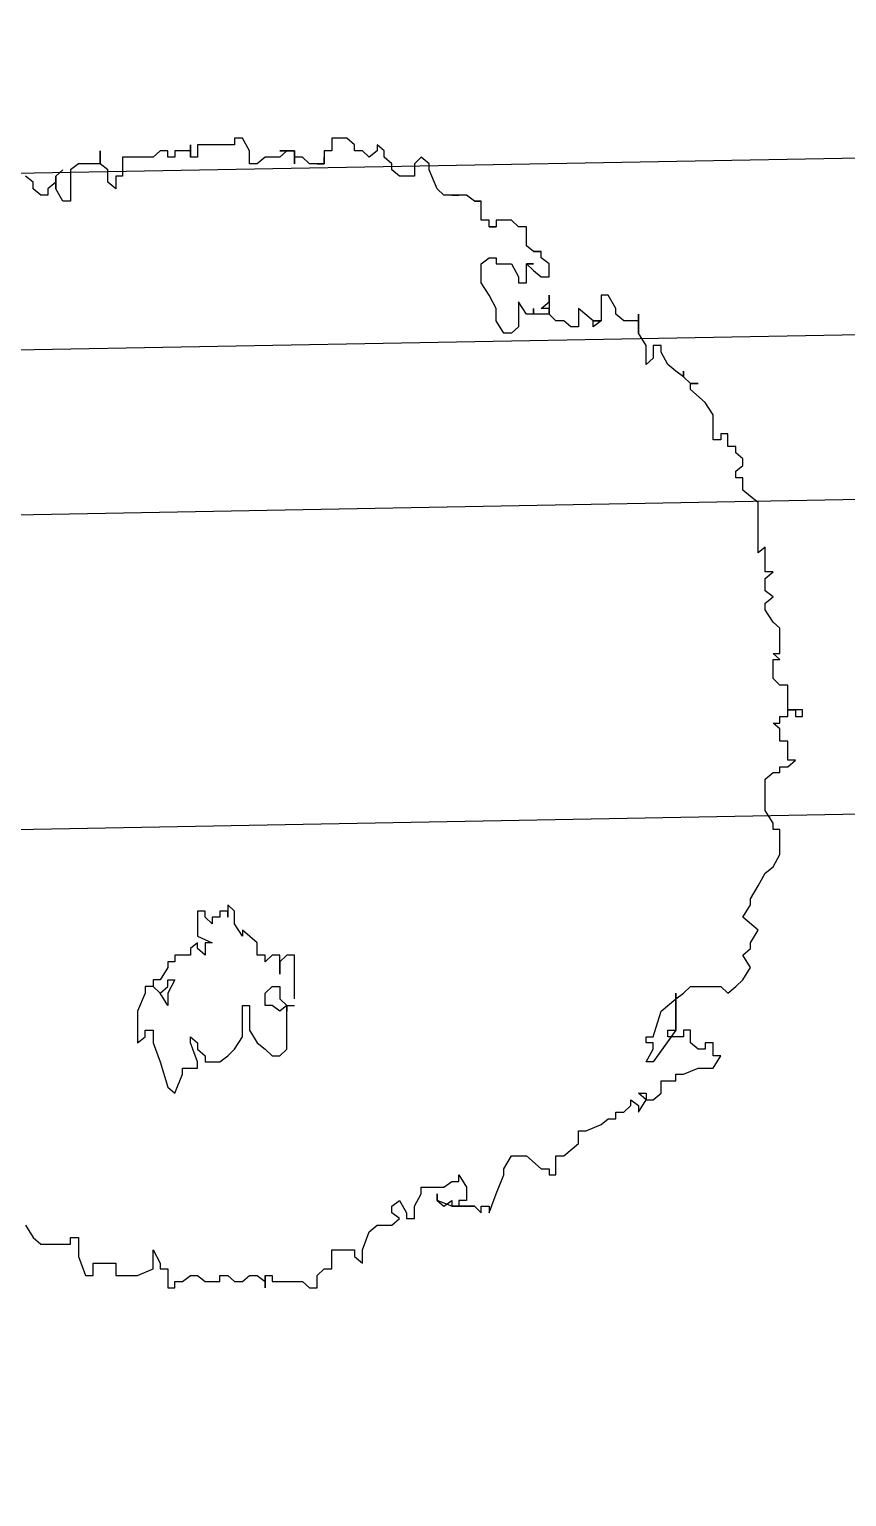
# Model space of a CAD drawing. Extents: x -30 to 1202, y 231 to 898.
# Drawn here: x 163.721 to 166.451, y 442.139 to 447.036 of the extents above; entities that cross this region are included whole.
import ezdxf

# ---------------------------------------------------------------- set-up
doc = ezdxf.new("R2010")
doc.units = 0
doc.header["$LTSCALE"] = 0.04
doc.layers.get('0').update_dxf_attribs({"linetype": 'CONTINUOUS'})
for name, color, linetype in [('0.5', 5, 'CONTINUOUS'), ('CONTORXXNP----00', 255, 'CONTINUOUS'), ('PISO', 1, 'CONTINUOUS')]:
    doc.layers.add(name, color=color, linetype=linetype)
doc.styles.get("Standard").update_dxf_attribs({"font": 'romans.shx'})

# ---------------------------------------------------------------- blocks, each defined once
blk = doc.blocks.new('ARB3')
at = {"color": 0}
for p, q in [((0.0136, 0.4913), (0.0078, 0.4913)), ((0.0078, 0.4913), (0.0078, 0.4852)), ((0.0078, 0.4852), (0.0078, 0.4782)), ((0.0078, 0.4782), (0.0078, 0.4852)), ((0.0078, 0.4852), (0.0136, 0.4852)), ((0.0078, 0.4852), (0.0136, 0.4852)), ((0.0136, 0.4852), (0.0136, 0.4913)), ((0.0581, 0.4782), (0.0523, 0.4852)), ((0.0523, 0.4852), (0.0523, 0.4782)), ((-0.0646, 0.4713), (-0.0698, 0.4652)), ((-0.042, 0.4713), (-0.0646, 0.4713)), ((-0.0368, 0.4713), (-0.042, 0.4652)), ((-0.042, 0.4652), (-0.042, 0.4713)), ((-0.0368, 0.4652), (-0.0368, 0.4713)), ((-0.0142, 0.4713), (-0.02, 0.4652)), ((0.0078, 0.4782), (-0.0142, 0.4782)), ((-0.0142, 0.4782), (-0.0142, 0.4713)), ((0.0136, 0.4782), (0.0078, 0.4782)), ((0.0136, 0.4713), (0.0136, 0.4782)), ((0.0194, 0.4713), (0.0136, 0.4713)), ((0.0245, 0.4713), (0.0194, 0.4652)), ((0.0194, 0.4652), (0.0194, 0.4713)), ((0.0355, 0.4713), (0.0245, 0.4713)), ((0.0523, 0.4782), (0.0355, 0.4782)), ((0.0355, 0.4782), (0.0355, 0.4713)), ((0.0581, 0.4713), (0.0581, 0.4782)), ((0.0633, 0.4713), (0.0581, 0.4713)), ((0.0633, 0.4652), (0.0633, 0.4713)), ((0.1356, 0.4713), (0.1137, 0.4713)), ((0.1137, 0.4713), (0.1137, 0.4652)), ((0.1466, 0.4652), (0.1356, 0.4713)), ((-0.1143, 0.4583), (-0.1363, 0.4583)), ((-0.1363, 0.4583), (-0.1311, 0.4521)), ((-0.1085, 0.4583), (-0.1143, 0.4652)), ((-0.1143, 0.4652), (-0.1143, 0.4583)), ((-0.0975, 0.4583), (-0.1085, 0.4583)), ((-0.0924, 0.4652), (-0.0975, 0.4583)), ((-0.0866, 0.4583), (-0.0924, 0.4652)), ((-0.0807, 0.4583), (-0.0866, 0.4583)), ((-0.0698, 0.4652), (-0.0807, 0.4583)), ((-0.02, 0.4652), (-0.0368, 0.4652)), ((0.0691, 0.4583), (0.0633, 0.4652)), ((0.0969, 0.4583), (0.0691, 0.4583)), ((0.1079, 0.4652), (0.0969, 0.4583)), ((0.1137, 0.4652), (0.1079, 0.4652)), ((0.1524, 0.4583), (0.1466, 0.4652)), ((0.1634, 0.4521), (0.1524, 0.4583)), ((-0.1809, 0.4452), (-0.1867, 0.4383)), ((-0.1757, 0.4521), (-0.1809, 0.4452)), ((-0.1311, 0.4521), (-0.1757, 0.4521)), ((0.175, 0.4452), (0.1634, 0.4521)), ((0.1802, 0.4452), (0.175, 0.4452)), ((0.1912, 0.4383), (0.1802, 0.4452)), ((0.2028, 0.4521), (0.1912, 0.4383)), ((0.2138, 0.4452), (0.2028, 0.4521)), ((0.219, 0.4452), (0.2138, 0.4452)), ((0.2248, 0.4383), (0.219, 0.4452)), ((0.2358, 0.4452), (0.2248, 0.4383)), ((0.2467, 0.4383), (0.2358, 0.4452)), ((-0.2196, 0.4321), (-0.2254, 0.4321)), ((-0.2254, 0.4321), (-0.2254, 0.4252)), ((-0.2144, 0.4383), (-0.2196, 0.4321)), ((-0.2086, 0.4383), (-0.2144, 0.4383)), ((-0.2035, 0.4321), (-0.2086, 0.4383)), ((-0.1976, 0.4321), (-0.2035, 0.4321)), ((-0.1867, 0.4383), (-0.1976, 0.4383)), ((-0.1976, 0.4383), (-0.1976, 0.4321)), ((0.2525, 0.4321), (0.2467, 0.4383)), ((0.2584, 0.4252), (0.2525, 0.4321)), ((-0.2254, 0.4252), (-0.2364, 0.4252)), ((-0.2364, 0.4252), (-0.2364, 0.419)), ((-0.2364, 0.419), (-0.2312, 0.419)), ((-0.2312, 0.419), (-0.2312, 0.4121)), ((0.2525, 0.419), (0.2584, 0.4252)), ((0.2525, 0.3921), (0.2525, 0.419)), ((0.3249, 0.4121), (0.3139, 0.419)), ((0.3139, 0.419), (0.3139, 0.4121)), ((-0.2642, 0.4052), (-0.2758, 0.3921)), ((-0.2532, 0.4121), (-0.2642, 0.4052)), ((-0.2312, 0.4121), (-0.2532, 0.4121)), ((0.3139, 0.4121), (0.3023, 0.4121)), ((0.3023, 0.4121), (0.3023, 0.4052)), ((0.3023, 0.4052), (0.3081, 0.4052)), ((0.3081, 0.4052), (0.3081, 0.399)), ((0.3249, 0.399), (0.3249, 0.4121)), ((-0.281, 0.3921), (-0.2868, 0.386)), ((-0.281, 0.3921), (-0.281, 0.399)), ((-0.281, 0.399), (-0.281, 0.3921)), ((-0.2758, 0.3921), (-0.281, 0.3921)), ((0.2584, 0.386), (0.2525, 0.3921)), ((0.3023, 0.3921), (0.2913, 0.3921)), ((0.2913, 0.3921), (0.2913, 0.386)), ((0.3081, 0.399), (0.3023, 0.3921)), ((0.3301, 0.386), (0.3249, 0.399)), ((-0.2919, 0.3791), (-0.2978, 0.3721)), ((-0.2868, 0.386), (-0.2919, 0.386)), ((-0.2919, 0.386), (-0.2868, 0.386)), ((-0.2868, 0.386), (-0.2919, 0.3791)), ((0.2635, 0.3791), (0.2584, 0.386)), ((0.2913, 0.3791), (0.2584, 0.3791)), ((0.2584, 0.3791), (0.2913, 0.3791)), ((0.2745, 0.366), (0.2635, 0.3791)), ((0.2913, 0.386), (0.2971, 0.386)), ((0.2913, 0.3721), (0.2913, 0.3791)), ((0.2913, 0.3791), (0.3191, 0.3591)), ((0.2971, 0.386), (0.2971, 0.3721)), ((0.3301, 0.3791), (0.3301, 0.386)), ((0.3359, 0.3791), (0.3301, 0.3791)), ((0.3359, 0.366), (0.3359, 0.3791)), ((-0.3087, 0.366), (-0.3146, 0.366)), ((-0.3146, 0.366), (-0.3146, 0.3591)), ((-0.2978, 0.3721), (-0.3087, 0.366)), ((0.2971, 0.3591), (0.2745, 0.366)), ((0.2971, 0.3721), (0.2913, 0.3721)), ((0.3468, 0.366), (0.3359, 0.366)), ((0.3527, 0.3591), (0.3468, 0.366)), ((-0.3146, 0.3529), (-0.3255, 0.346)), ((-0.3146, 0.3591), (-0.3036, 0.3591)), ((-0.2978, 0.3529), (-0.3146, 0.3529)), ((-0.3036, 0.3591), (-0.2978, 0.3529)), ((0.2971, 0.3529), (0.2971, 0.3591)), ((0.3023, 0.3529), (0.2971, 0.3529)), ((0.3081, 0.3591), (0.3023, 0.3591)), ((0.3023, 0.3591), (0.3023, 0.3529)), ((0.3191, 0.3529), (0.3081, 0.3591)), ((0.3191, 0.3591), (0.3191, 0.3529)), ((0.3527, 0.3529), (0.3468, 0.346)), ((0.3468, 0.346), (0.3468, 0.3529)), ((0.3468, 0.3529), (0.3527, 0.3529)), ((0.3527, 0.3529), (0.3527, 0.3591)), ((0.3636, 0.346), (0.3527, 0.3529)), ((-0.3255, 0.346), (-0.3423, 0.346)), ((-0.3423, 0.346), (-0.3365, 0.346)), ((-0.3365, 0.346), (-0.3365, 0.3329)), ((0.3527, 0.3391), (0.3578, 0.346)), ((0.3578, 0.3391), (0.3527, 0.3391)), ((0.3578, 0.346), (0.3636, 0.346)), ((0.3636, 0.3329), (0.3578, 0.3391)), ((-0.3475, 0.326), (-0.3591, 0.3191)), ((-0.3423, 0.326), (-0.3475, 0.326)), ((-0.3365, 0.3329), (-0.3423, 0.326)), ((0.3636, 0.326), (0.3636, 0.3329)), ((0.3695, 0.326), (0.3636, 0.326)), ((0.3695, 0.3191), (0.3695, 0.326)), ((-0.3591, 0.3191), (-0.3591, 0.3129)), ((-0.3591, 0.3129), (-0.3365, 0.3129)), ((-0.3365, 0.3129), (-0.3365, 0.306)), ((-0.3365, 0.306), (-0.3365, 0.3129)), ((-0.3365, 0.3129), (-0.3313, 0.306)), ((0.3746, 0.3129), (0.3695, 0.3191)), ((0.3804, 0.2998), (0.3746, 0.3129)), ((-0.3365, 0.306), (-0.3475, 0.2929)), ((-0.3313, 0.306), (-0.3365, 0.306)), ((0.3804, 0.2929), (0.3804, 0.2998)), ((-0.3475, 0.2929), (-0.3313, 0.2929)), ((-0.3313, 0.286), (-0.3365, 0.2799)), ((-0.3313, 0.2929), (-0.3313, 0.286)), ((0.3914, 0.2929), (0.3804, 0.2929)), ((0.4024, 0.2799), (0.3914, 0.2929)), ((-0.3365, 0.2729), (-0.3423, 0.2668)), ((-0.3365, 0.2799), (-0.3365, 0.2729)), ((0.4024, 0.2729), (0.4024, 0.2799)), ((0.4192, 0.2729), (0.4024, 0.2729)), ((0.4192, 0.2668), (0.4192, 0.2729)), ((-0.3921, 0.2599), (-0.3979, 0.2599)), ((-0.3979, 0.2599), (-0.3979, 0.2529)), ((-0.3979, 0.2529), (-0.3979, 0.2599)), ((-0.3979, 0.2599), (-0.3979, 0.2529)), ((-0.3869, 0.2668), (-0.3921, 0.2599)), ((-0.3753, 0.2668), (-0.3869, 0.2668)), ((-0.3811, 0.2529), (-0.3753, 0.2599)), ((-0.3753, 0.2599), (-0.3753, 0.2668)), ((-0.3533, 0.2668), (-0.3591, 0.2668)), ((-0.3591, 0.2668), (-0.3423, 0.2668)), ((-0.3475, 0.2599), (-0.3533, 0.2668)), ((-0.3423, 0.2668), (-0.3475, 0.2668)), ((-0.3475, 0.2668), (-0.3475, 0.2599)), ((-0.3423, 0.2668), (-0.3423, 0.2529)), ((0.4024, 0.2468), (0.414, 0.2599)), ((0.414, 0.2599), (0.414, 0.2668)), ((0.414, 0.2668), (0.4192, 0.2668)), ((-0.403, 0.2468), (-0.4198, 0.2468)), ((-0.4198, 0.2468), (-0.4198, 0.2399)), ((-0.3979, 0.2529), (-0.403, 0.2468)), ((-0.3869, 0.2468), (-0.3869, 0.2529)), ((-0.3869, 0.2529), (-0.3869, 0.2468)), ((-0.3869, 0.2468), (-0.3811, 0.2529)), ((-0.3701, 0.2468), (-0.3869, 0.2468)), ((-0.3701, 0.2399), (-0.3701, 0.2468)), ((-0.3423, 0.2468), (-0.3533, 0.2399)), ((-0.3423, 0.2529), (-0.3475, 0.2529)), ((-0.3475, 0.2529), (-0.3423, 0.2529)), ((-0.3423, 0.2529), (-0.3423, 0.2468)), ((0.4024, 0.2337), (0.4024, 0.2468)), ((-0.4198, 0.2399), (-0.4256, 0.2337)), ((-0.4256, 0.2337), (-0.4256, 0.2199)), ((-0.3869, 0.2337), (-0.3753, 0.2399)), ((-0.3869, 0.2199), (-0.3869, 0.2337)), ((-0.3753, 0.2399), (-0.3701, 0.2399)), ((-0.3533, 0.2399), (-0.3313, 0.2399)), ((-0.3313, 0.2399), (-0.3255, 0.2337)), ((-0.3255, 0.2337), (-0.3255, 0.2268)), ((0.414, 0.2268), (0.4024, 0.2337)), ((-0.3255, 0.2268), (-0.3365, 0.2199)), ((0.4192, 0.2268), (0.414, 0.2268)), ((0.436, 0.2199), (0.4192, 0.2268)), ((-0.4256, 0.2199), (-0.4198, 0.2199)), ((-0.4198, 0.2137), (-0.4256, 0.2137)), ((-0.4256, 0.2137), (-0.4256, 0.2068)), ((-0.4198, 0.2199), (-0.4198, 0.2137)), ((-0.4198, 0.2137), (-0.4198, 0.2199)), ((-0.4198, 0.2199), (-0.4198, 0.2137)), ((-0.3921, 0.2137), (-0.3921, 0.2199)), ((-0.3921, 0.2199), (-0.3869, 0.2199)), ((-0.3869, 0.2068), (-0.3921, 0.2137)), ((-0.3591, 0.2137), (-0.3701, 0.2068)), ((-0.3475, 0.2199), (-0.3591, 0.2137)), ((-0.3365, 0.2199), (-0.3475, 0.2199)), ((0.4528, 0.2137), (0.436, 0.2199)), ((0.447, 0.2068), (0.447, 0.2137)), ((0.447, 0.2137), (0.4528, 0.2137)), ((-0.4424, 0.2007), (-0.4476, 0.1937)), ((-0.4256, 0.2068), (-0.4424, 0.2068)), ((-0.4424, 0.2068), (-0.4424, 0.2007)), ((-0.4424, 0.2007), (-0.4424, 0.2068)), ((-0.4424, 0.2068), (-0.4424, 0.2007)), ((-0.3701, 0.2068), (-0.3869, 0.2068)), ((0.447, 0.2007), (0.4528, 0.2068)), ((0.4528, 0.2068), (0.447, 0.2068)), ((0.447, 0.1807), (0.447, 0.2007)), ((-0.4476, 0.1937), (-0.4476, 0.1807)), ((-0.4476, 0.1807), (-0.4476, 0.1868)), ((-0.4476, 0.1868), (-0.4476, 0.1737)), ((0.4192, 0.1868), (0.4302, 0.1937)), ((0.425, 0.1868), (0.4192, 0.1868)), ((0.425, 0.1807), (0.425, 0.1868)), ((0.4302, 0.1937), (0.4418, 0.1937)), ((0.4418, 0.1937), (0.4418, 0.1868)), ((0.4418, 0.1868), (0.447, 0.1868)), ((0.447, 0.1868), (0.447, 0.1807)), ((-0.4476, 0.1737), (-0.4534, 0.1676)), ((0.4302, 0.1737), (0.425, 0.1807)), ((0.4302, 0.1537), (0.4302, 0.1737)), ((0.447, 0.1807), (0.4418, 0.1676)), ((0.447, 0.1737), (0.4418, 0.1807)), ((0.4418, 0.1807), (0.447, 0.1807)), ((0.4418, 0.1676), (0.447, 0.1737)), ((-0.4754, 0.1607), (-0.4812, 0.1537)), ((-0.4702, 0.1607), (-0.4754, 0.1607)), ((-0.4534, 0.1676), (-0.4702, 0.1607)), ((0.4418, 0.1676), (0.436, 0.1676)), ((0.436, 0.1676), (0.4418, 0.1676)), ((-0.4812, 0.1537), (-0.4754, 0.1476)), ((-0.4754, 0.1476), (-0.4644, 0.1476)), ((-0.4644, 0.1476), (-0.4644, 0.1345)), ((0.436, 0.1537), (0.4302, 0.1537)), ((0.447, 0.1476), (0.436, 0.1537)), ((0.4579, 0.1476), (0.447, 0.1476)), ((0.4579, 0.1407), (0.4579, 0.1476)), ((-0.4644, 0.1345), (-0.4702, 0.1276)), ((0.4418, 0.1345), (0.4528, 0.1407)), ((0.447, 0.1276), (0.4418, 0.1345)), ((0.4528, 0.1407), (0.4579, 0.1407)), ((0.4579, 0.1345), (0.4528, 0.1276)), ((0.4638, 0.1276), (0.4579, 0.1345)), ((-0.487, 0.1207), (-0.4922, 0.1145)), ((-0.4812, 0.1207), (-0.487, 0.1207)), ((-0.4754, 0.1276), (-0.4812, 0.1207)), ((-0.4702, 0.1276), (-0.4754, 0.1276)), ((0.4528, 0.1276), (0.447, 0.1276)), ((0.4638, 0.1145), (0.4638, 0.1276)), ((-0.4922, 0.1145), (-0.487, 0.1145)), ((-0.487, 0.1145), (-0.4812, 0.1076)), ((-0.4812, 0.1076), (-0.487, 0.1015)), ((0.4696, 0.1076), (0.4638, 0.1145)), ((0.4857, 0.1015), (0.4696, 0.1076)), ((-0.487, 0.0945), (-0.4922, 0.0945)), ((-0.487, 0.1015), (-0.487, 0.0945)), ((0.4973, 0.1015), (0.4857, 0.1015)), ((0.4857, 0.0745), (0.4857, 0.0945)), ((0.4857, 0.0945), (0.4915, 0.0945)), ((0.4915, 0.0945), (0.4973, 0.1015)), ((-0.498, 0.0745), (-0.487, 0.0745)), ((-0.487, 0.0745), (-0.487, 0.0676)), ((-0.487, 0.0676), (-0.4754, 0.0676)), ((-0.4754, 0.0676), (-0.4812, 0.0676)), ((-0.4812, 0.0676), (-0.4754, 0.0676)), ((-0.4754, 0.0676), (-0.4754, 0.0615)), ((-0.4754, 0.0615), (-0.4754, 0.0676)), ((-0.4754, 0.0676), (-0.4754, 0.0546)), ((0.5025, 0.0745), (0.4857, 0.0745)), ((0.5025, 0.0676), (0.5025, 0.0745)), ((0.5083, 0.0615), (0.5025, 0.0676)), ((-0.4754, 0.0546), (-0.4812, 0.0484)), ((0.5193, 0.0615), (0.5083, 0.0615)), ((0.5135, 0.0484), (0.5193, 0.0546)), ((0.5193, 0.0546), (0.5193, 0.0615)), ((-0.4754, 0.0415), (-0.487, 0.0415)), ((-0.487, 0.0415), (-0.487, 0.0284)), ((-0.4812, 0.0484), (-0.4812, 0.0415)), ((-0.4812, 0.0415), (-0.4754, 0.0415)), ((0.2635, 0.0415), (0.2248, 0.0415)), ((0.2248, 0.0415), (0.2248, 0.0346)), ((0.2693, 0.0346), (0.2693, 0.0415)), ((0.5135, 0.0215), (0.5135, 0.0484)), ((-0.487, 0.0284), (-0.487, 0.0346)), ((-0.487, 0.0346), (-0.4812, 0.0284)), ((-0.4812, 0.0284), (-0.4812, 0.0153)), ((0.2248, 0.0346), (0.2306, 0.0284)), ((0.2416, 0.0284), (0.2248, 0.0284)), ((0.2248, 0.0284), (0.2248, 0.0215)), ((0.2306, 0.0284), (0.2416, 0.0284)), ((0.2525, 0.0215), (0.2525, 0.0284)), ((0.2525, 0.0284), (0.2635, 0.0284)), ((0.2635, 0.0284), (0.2693, 0.0346)), ((0.3081, 0.0346), (0.2693, 0.0346)), ((0.2693, 0.0346), (0.2745, 0.0284)), ((0.2693, 0.0346), (0.2745, 0.0346)), ((0.2745, 0.0346), (0.2693, 0.0346)), ((0.2745, 0.0284), (0.2693, 0.0215)), ((0.3139, 0.0284), (0.3081, 0.0346)), ((0.3139, 0.0215), (0.3139, 0.0284)), ((-0.4812, 0.0153), (-0.4754, 0.0084)), ((0.2248, 0.0215), (0.2306, 0.0153)), ((0.2306, 0.0153), (0.2248, 0.0153)), ((0.2248, 0.0153), (0.2248, 0.0084)), ((0.2584, 0.0153), (0.2525, 0.0215)), ((0.2693, 0.0153), (0.2584, 0.0153)), ((0.2693, 0.0215), (0.2693, 0.0153)), ((0.3023, 0.0084), (0.3081, 0.0153)), ((0.3081, 0.0153), (0.3139, 0.0215)), ((0.5083, 0.0153), (0.5083, 0.0215)), ((0.5083, 0.0215), (0.5135, 0.0215)), ((0.5083, 0.0084), (0.5135, 0.0153)), ((0.5193, 0.0153), (0.5083, 0.0153)), ((0.5135, 0.0153), (0.5193, 0.0153)), ((-0.487, 0.0015), (-0.498, -0.0047)), ((-0.4754, 0.0015), (-0.487, 0.0015)), ((-0.4754, 0.0084), (-0.4754, 0.0015)), ((0.2138, 0.0084), (0.2028, -0.0047)), ((0.2248, 0.0084), (0.2138, 0.0084)), ((0.2693, -0.0047), (0.2693, 0.0015)), ((0.2693, 0.0015), (0.2913, 0.0015)), ((0.2913, 0.0015), (0.3023, 0.0084)), ((0.5083, 0.0015), (0.5083, 0.0084)), ((0.5135, -0.0047), (0.5083, 0.0015)), ((0.186, -0.0116), (0.1802, -0.0177)), ((0.197, -0.0116), (0.186, -0.0116)), ((0.208, -0.0047), (0.197, -0.0116)), ((0.2028, -0.0047), (0.208, -0.0047)), ((0.2971, -0.0047), (0.2693, -0.0047)), ((0.3081, -0.0116), (0.2971, -0.0047)), ((0.3139, -0.0177), (0.3081, -0.0116)), ((0.5083, -0.0177), (0.5135, -0.0116)), ((0.5135, -0.0116), (0.5135, -0.0047)), ((0.1802, -0.0177), (0.1912, -0.0177)), ((0.1912, -0.0177), (0.186, -0.0177)), ((0.186, -0.0177), (0.186, -0.0247)), ((0.186, -0.0247), (0.1912, -0.0247)), ((0.1912, -0.0247), (0.1912, -0.0316)), ((0.3191, -0.0247), (0.3139, -0.0177)), ((0.3191, -0.0377), (0.3191, -0.0247)), ((0.5083, -0.0247), (0.5083, -0.0177)), ((0.5135, -0.0247), (0.5083, -0.0247)), ((0.5135, -0.0377), (0.5135, -0.0247)), ((0.1912, -0.0377), (0.186, -0.0377)), ((0.186, -0.0377), (0.186, -0.0446)), ((0.1912, -0.0316), (0.197, -0.0316)), ((0.197, -0.0316), (0.1912, -0.0377)), ((0.208, -0.0446), (0.2138, -0.0316)), ((0.2138, -0.0316), (0.2138, -0.0377)), ((0.2138, -0.0377), (0.2248, -0.0377)), ((0.2248, -0.0377), (0.219, -0.0446)), ((0.3081, -0.0446), (0.3139, -0.0377)), ((0.3139, -0.0377), (0.3191, -0.0377)), ((0.5083, -0.0446), (0.5135, -0.0377)), ((-0.4922, -0.0446), (-0.4812, -0.0446)), ((-0.4812, -0.0508), (-0.4922, -0.0508)), ((-0.4922, -0.0508), (-0.487, -0.0508)), ((-0.487, -0.0508), (-0.487, -0.0646)), ((-0.4812, -0.0446), (-0.4812, -0.0508)), ((0.186, -0.0446), (0.208, -0.0446)), ((0.219, -0.0446), (0.2138, -0.0446)), ((0.2138, -0.0446), (0.219, -0.0508)), ((0.219, -0.0508), (0.2248, -0.0508)), ((0.2248, -0.0508), (0.2248, -0.0646)), ((0.2971, -0.0508), (0.3023, -0.0446)), ((0.3023, -0.0508), (0.2971, -0.0508)), ((0.3191, -0.0446), (0.3023, -0.0508)), ((0.3023, -0.0446), (0.3081, -0.0446)), ((0.3249, -0.0446), (0.3191, -0.0446)), ((0.3249, -0.0577), (0.3249, -0.0446)), ((0.5083, -0.0508), (0.5083, -0.0446)), ((0.5135, -0.0577), (0.5083, -0.0508)), ((-0.487, -0.0646), (-0.4812, -0.0646)), ((-0.4812, -0.0646), (-0.4812, -0.0708)), ((0.2248, -0.0646), (0.2306, -0.0646)), ((0.2306, -0.0646), (0.2306, -0.0708)), ((0.2467, -0.0708), (0.2467, -0.0646)), ((0.2467, -0.0646), (0.2584, -0.0708)), ((0.3301, -0.0577), (0.3249, -0.0577)), ((0.3468, -0.0646), (0.3301, -0.0577)), ((0.3417, -0.0708), (0.3468, -0.0646)), ((0.5135, -0.0646), (0.5135, -0.0577)), ((0.5193, -0.0646), (0.5135, -0.0646)), ((0.5193, -0.0708), (0.5193, -0.0646)), ((-0.4812, -0.0708), (-0.487, -0.0708)), ((-0.487, -0.0708), (-0.487, -0.0777)), ((-0.487, -0.0777), (-0.4812, -0.0839)), ((0.2306, -0.0708), (0.2358, -0.0708)), ((0.2358, -0.0708), (0.2467, -0.0777)), ((0.2525, -0.0708), (0.2467, -0.0708)), ((0.2467, -0.0777), (0.2467, -0.0839)), ((0.2584, -0.0777), (0.2525, -0.0708)), ((0.2525, -0.0839), (0.2584, -0.0777)), ((0.2584, -0.0777), (0.2525, -0.0839)), ((0.2584, -0.0708), (0.2693, -0.0708)), ((0.2693, -0.0708), (0.2584, -0.0777)), ((0.3023, -0.0839), (0.3191, -0.0777)), ((0.3191, -0.0777), (0.3417, -0.0708)), ((0.4857, -0.0839), (0.4973, -0.0777)), ((0.4973, -0.0777), (0.5025, -0.0777)), ((0.5025, -0.0777), (0.5025, -0.0708)), ((0.5025, -0.0708), (0.5193, -0.0708)), ((-0.4812, -0.0839), (-0.4812, -0.1108)), ((0.2467, -0.0839), (0.2525, -0.0839)), ((0.2525, -0.0839), (0.2525, -0.0908)), ((0.2525, -0.0908), (0.2584, -0.0908)), ((0.2584, -0.0908), (0.2745, -0.0977)), ((0.2913, -0.0908), (0.2913, -0.0839)), ((0.2913, -0.0839), (0.3023, -0.0839)), ((0.2971, -0.0908), (0.2913, -0.0908)), ((0.3023, -0.0977), (0.2971, -0.0908)), ((0.5025, -0.0839), (0.4857, -0.0839)), ((0.5083, -0.0977), (0.5025, -0.0839)), ((0.2745, -0.0977), (0.3023, -0.0977)), ((0.5083, -0.1169), (0.5083, -0.0977)), ((-0.4812, -0.1108), (-0.4644, -0.1108)), ((-0.4644, -0.1108), (-0.4644, -0.1169)), ((-0.4702, -0.1238), (-0.4754, -0.1308)), ((-0.4592, -0.1238), (-0.4702, -0.1238)), ((-0.4644, -0.1169), (-0.4534, -0.1169)), ((-0.4534, -0.1169), (-0.4592, -0.1238)), ((0.4973, -0.1369), (0.4973, -0.1169)), ((0.4973, -0.1169), (0.5083, -0.1169)), ((-0.4754, -0.1308), (-0.487, -0.1308)), ((-0.487, -0.1308), (-0.4754, -0.1308)), ((-0.4754, -0.1308), (-0.4754, -0.15)), ((0.5083, -0.1369), (0.4973, -0.1369)), ((0.5083, -0.1438), (0.5083, -0.1369)), ((-0.4754, -0.15), (-0.4702, -0.1569)), ((0.4747, -0.1569), (0.4747, -0.15)), ((0.4747, -0.15), (0.4915, -0.15)), ((0.4915, -0.15), (0.5083, -0.1438)), ((-0.4702, -0.1569), (-0.4424, -0.1569)), ((-0.4644, -0.17), (-0.4702, -0.1638)), ((-0.4702, -0.1638), (-0.4644, -0.17)), ((-0.4424, -0.1638), (-0.4534, -0.17)), ((-0.4424, -0.1569), (-0.4424, -0.1638)), ((0.4805, -0.1569), (0.4747, -0.1569)), ((0.4805, -0.1831), (0.4805, -0.1569)), ((-0.4534, -0.17), (-0.4644, -0.17)), ((-0.4644, -0.17), (-0.4592, -0.17)), ((-0.4592, -0.17), (-0.4534, -0.1769)), ((-0.4534, -0.1769), (-0.4476, -0.1769)), ((-0.4476, -0.1769), (-0.4476, -0.1831)), ((-0.4592, -0.19), (-0.4644, -0.1969)), ((-0.4534, -0.19), (-0.4592, -0.19)), ((-0.4476, -0.1831), (-0.4534, -0.19)), ((0.4638, -0.1969), (0.4747, -0.19)), ((0.4747, -0.19), (0.4805, -0.1831))]:
    blk.add_line(p, q, dxfattribs=at)
for p, q in [((-0.4922, 0.0945), (-0.498, 0.0876)), ((-0.498, 0.0876), (-0.498, 0.0745)), ((-0.498, -0.0047), (-0.498, -0.0116)), ((-0.498, -0.0116), (-0.4922, -0.0116)), ((-0.4922, -0.0116), (-0.4922, -0.0446))]:
    blk.add_line(p, q)
at = {"layer": 'CONTORXXNP----00'}
for p, q in [((0.0523, 0.4852), (0.0523, 0.4782)), ((0.0581, 0.4782), (0.0523, 0.4852)), ((-0.0646, 0.4713), (-0.0698, 0.4652)), ((-0.042, 0.4713), (-0.0646, 0.4713)), ((-0.042, 0.4652), (-0.042, 0.4713)), ((-0.0368, 0.4713), (-0.042, 0.4652)), ((-0.0368, 0.4652), (-0.0368, 0.4713)), ((-0.0142, 0.4713), (-0.02, 0.4652)), ((-0.0142, 0.4782), (-0.0142, 0.4713)), ((0.0078, 0.4782), (-0.0142, 0.4782)), ((0.0136, 0.4782), (0.0078, 0.4782)), ((0.0136, 0.4713), (0.0136, 0.4782)), ((0.0194, 0.4713), (0.0136, 0.4713)), ((0.0194, 0.4652), (0.0194, 0.4713)), ((0.0245, 0.4713), (0.0194, 0.4652)), ((0.0355, 0.4713), (0.0245, 0.4713)), ((0.0355, 0.4782), (0.0355, 0.4713)), ((0.0523, 0.4782), (0.0355, 0.4782)), ((0.0581, 0.4713), (0.0581, 0.4782)), ((0.0633, 0.4713), (0.0581, 0.4713)), ((0.0633, 0.4652), (0.0633, 0.4713)), ((0.1137, 0.4713), (0.1137, 0.4652)), ((0.1356, 0.4713), (0.1137, 0.4713)), ((0.1466, 0.4652), (0.1356, 0.4713)), ((-0.1363, 0.4583), (-0.1311, 0.4521)), ((-0.1143, 0.4583), (-0.1363, 0.4583)), ((-0.1143, 0.4652), (-0.1143, 0.4583)), ((-0.1085, 0.4583), (-0.1143, 0.4652)), ((-0.0975, 0.4583), (-0.1085, 0.4583)), ((-0.0924, 0.4652), (-0.0975, 0.4583)), ((-0.0866, 0.4583), (-0.0924, 0.4652)), ((-0.0807, 0.4583), (-0.0866, 0.4583)), ((-0.0698, 0.4652), (-0.0807, 0.4583)), ((-0.02, 0.4652), (-0.0368, 0.4652)), ((0.0691, 0.4583), (0.0633, 0.4652)), ((0.0969, 0.4583), (0.0691, 0.4583)), ((0.1079, 0.4652), (0.0969, 0.4583)), ((0.1137, 0.4652), (0.1079, 0.4652)), ((0.1524, 0.4583), (0.1466, 0.4652)), ((0.1634, 0.4521), (0.1524, 0.4583)), ((-0.1809, 0.4452), (-0.1867, 0.4383)), ((-0.1757, 0.4521), (-0.1809, 0.4452)), ((-0.1311, 0.4521), (-0.1757, 0.4521)), ((0.175, 0.4452), (0.1634, 0.4521)), ((0.1802, 0.4452), (0.175, 0.4452)), ((0.1912, 0.4383), (0.1802, 0.4452)), ((0.2028, 0.4521), (0.1912, 0.4383)), ((0.2138, 0.4452), (0.2028, 0.4521)), ((0.219, 0.4452), (0.2138, 0.4452)), ((0.2248, 0.4383), (0.219, 0.4452)), ((0.2358, 0.4452), (0.2248, 0.4383)), ((0.2467, 0.4383), (0.2358, 0.4452)), ((-0.2254, 0.4321), (-0.2254, 0.4252)), ((-0.2196, 0.4321), (-0.2254, 0.4321)), ((-0.2144, 0.4383), (-0.2196, 0.4321)), ((-0.2086, 0.4383), (-0.2144, 0.4383)), ((-0.2035, 0.4321), (-0.2086, 0.4383)), ((-0.1976, 0.4321), (-0.2035, 0.4321)), ((-0.1976, 0.4383), (-0.1976, 0.4321)), ((-0.1867, 0.4383), (-0.1976, 0.4383)), ((0.2525, 0.4321), (0.2467, 0.4383)), ((0.2584, 0.4252), (0.2525, 0.4321)), ((-0.2364, 0.4252), (-0.2364, 0.419)), ((-0.2254, 0.4252), (-0.2364, 0.4252)), ((-0.2364, 0.419), (-0.2312, 0.419)), ((-0.2312, 0.419), (-0.2312, 0.4121)), ((0.2525, 0.419), (0.2584, 0.4252)), ((0.2525, 0.3921), (0.2525, 0.419)), ((0.3139, 0.419), (0.3139, 0.4121)), ((0.3249, 0.4121), (0.3139, 0.419)), ((-0.2642, 0.4052), (-0.2758, 0.3921)), ((-0.2532, 0.4121), (-0.2642, 0.4052)), ((-0.2312, 0.4121), (-0.2532, 0.4121)), ((0.3023, 0.4121), (0.3023, 0.4052)), ((0.3139, 0.4121), (0.3023, 0.4121)), ((0.3023, 0.4052), (0.3081, 0.4052)), ((0.3081, 0.4052), (0.3081, 0.399)), ((0.3249, 0.399), (0.3249, 0.4121)), ((-0.281, 0.3921), (-0.2868, 0.386)), ((-0.2758, 0.3921), (-0.281, 0.3921)), ((0.2584, 0.386), (0.2525, 0.3921)), ((0.2913, 0.3921), (0.2913, 0.386)), ((0.3023, 0.3921), (0.2913, 0.3921)), ((0.3081, 0.399), (0.3023, 0.3921)), ((0.3301, 0.386), (0.3249, 0.399)), ((-0.2919, 0.3791), (-0.2978, 0.3721)), ((-0.2868, 0.386), (-0.2919, 0.3791)), ((0.2635, 0.3791), (0.2584, 0.386)), ((0.2745, 0.366), (0.2635, 0.3791)), ((0.2913, 0.386), (0.2971, 0.386)), ((0.2971, 0.386), (0.2971, 0.3749)), ((0.3301, 0.3791), (0.3301, 0.386)), ((0.3359, 0.3791), (0.3301, 0.3791)), ((0.3359, 0.366), (0.3359, 0.3791)), ((-0.3146, 0.366), (-0.3146, 0.3591)), ((-0.3087, 0.366), (-0.3146, 0.366)), ((-0.2978, 0.3721), (-0.3087, 0.366)), ((0.2971, 0.3591), (0.2745, 0.366)), ((0.2971, 0.3749), (0.3191, 0.3591)), ((0.3468, 0.366), (0.3359, 0.366)), ((0.3527, 0.3591), (0.3468, 0.366)), ((-0.3146, 0.3529), (-0.3255, 0.346)), ((-0.3146, 0.3591), (-0.3036, 0.3591)), ((-0.2978, 0.3529), (-0.3146, 0.3529)), ((-0.3036, 0.3591), (-0.2978, 0.3529)), ((0.2971, 0.3529), (0.2971, 0.3591)), ((0.3023, 0.3529), (0.2971, 0.3529)), ((0.3023, 0.3591), (0.3023, 0.3529)), ((0.3081, 0.3591), (0.3023, 0.3591)), ((0.3191, 0.3529), (0.3081, 0.3591)), ((0.3191, 0.3591), (0.3191, 0.3529)), ((0.3527, 0.3529), (0.3527, 0.3591)), ((0.3636, 0.346), (0.3527, 0.3529)), ((-0.3365, 0.346), (-0.3255, 0.346)), ((-0.3365, 0.346), (-0.3365, 0.3329)), ((0.3527, 0.3391), (0.3578, 0.346)), ((0.3578, 0.3391), (0.3527, 0.3391)), ((0.3578, 0.346), (0.3636, 0.346)), ((0.3636, 0.3329), (0.3578, 0.3391)), ((-0.3475, 0.326), (-0.3591, 0.3191)), ((-0.3423, 0.326), (-0.3475, 0.326)), ((-0.3365, 0.3329), (-0.3423, 0.326)), ((0.3636, 0.326), (0.3636, 0.3329)), ((0.3695, 0.326), (0.3636, 0.326)), ((0.3695, 0.3191), (0.3695, 0.326)), ((-0.3591, 0.3191), (-0.3591, 0.3129)), ((-0.3591, 0.3129), (-0.3365, 0.3129)), ((-0.3365, 0.306), (-0.3365, 0.3129)), ((-0.3365, 0.3129), (-0.3365, 0.306)), ((0.3746, 0.3129), (0.3695, 0.3191)), ((0.3804, 0.2998), (0.3746, 0.3129)), ((-0.3365, 0.306), (-0.3475, 0.2929)), ((0.3804, 0.2929), (0.3804, 0.2998)), ((-0.3475, 0.2929), (-0.3313, 0.2929)), ((-0.3313, 0.286), (-0.3365, 0.2799)), ((-0.3313, 0.2929), (-0.3313, 0.286)), ((0.3914, 0.2929), (0.3804, 0.2929)), ((0.4024, 0.2799), (0.3914, 0.2929)), ((-0.3365, 0.2729), (-0.3423, 0.2668)), ((-0.3365, 0.2799), (-0.3365, 0.2729)), ((0.4024, 0.2729), (0.4024, 0.2799)), ((0.4192, 0.2729), (0.4024, 0.2729)), ((0.4192, 0.2668), (0.4192, 0.2729)), ((-0.3979, 0.2599), (-0.3979, 0.2529)), ((-0.3979, 0.2529), (-0.3979, 0.2599)), ((-0.3979, 0.2599), (-0.3979, 0.2529)), ((-0.3921, 0.2599), (-0.3979, 0.2599)), ((-0.3869, 0.2668), (-0.3921, 0.2599)), ((-0.3753, 0.2668), (-0.3869, 0.2668)), ((-0.3811, 0.2529), (-0.3753, 0.2599)), ((-0.3753, 0.2599), (-0.3753, 0.2668)), ((-0.3423, 0.2668), (-0.3423, 0.2529)), ((0.4024, 0.2468), (0.414, 0.2599)), ((0.414, 0.2668), (0.4192, 0.2668)), ((0.414, 0.2599), (0.414, 0.2668)), ((-0.4198, 0.2468), (-0.4198, 0.2399)), ((-0.403, 0.2468), (-0.4198, 0.2468)), ((-0.3979, 0.2529), (-0.403, 0.2468)), ((-0.3869, 0.2468), (-0.3811, 0.2529)), ((-0.3701, 0.2468), (-0.3869, 0.2468)), ((-0.3701, 0.2399), (-0.3701, 0.2468)), ((-0.3423, 0.2468), (-0.3533, 0.2399)), ((-0.3423, 0.2529), (-0.3423, 0.2468)), ((0.4024, 0.2337), (0.4024, 0.2468)), ((-0.4198, 0.2399), (-0.4256, 0.2337)), ((-0.4256, 0.2337), (-0.4256, 0.2199)), ((-0.3869, 0.2337), (-0.3753, 0.2399)), ((-0.3869, 0.2199), (-0.3869, 0.2337)), ((-0.3753, 0.2399), (-0.3701, 0.2399)), ((-0.3533, 0.2399), (-0.3313, 0.2399)), ((-0.3313, 0.2399), (-0.3255, 0.2337)), ((-0.3255, 0.2337), (-0.3255, 0.2268)), ((0.414, 0.2268), (0.4024, 0.2337)), ((-0.3255, 0.2268), (-0.3365, 0.2199)), ((0.4192, 0.2268), (0.414, 0.2268)), ((0.436, 0.2199), (0.4192, 0.2268)), ((-0.4256, 0.2199), (-0.4198, 0.2199)), ((-0.4256, 0.2137), (-0.4256, 0.2068)), ((-0.4198, 0.2137), (-0.4256, 0.2137)), ((-0.4198, 0.2199), (-0.4198, 0.2137)), ((-0.4198, 0.2137), (-0.4198, 0.2199)), ((-0.4198, 0.2199), (-0.4198, 0.2137)), ((-0.3921, 0.2199), (-0.3869, 0.2199)), ((-0.3921, 0.2137), (-0.3921, 0.2199)), ((-0.3869, 0.2068), (-0.3921, 0.2137)), ((-0.3591, 0.2137), (-0.3701, 0.2068)), ((-0.3475, 0.2199), (-0.3591, 0.2137)), ((-0.3365, 0.2199), (-0.3475, 0.2199)), ((0.4528, 0.2137), (0.436, 0.2199)), ((0.447, 0.2137), (0.4528, 0.2137)), ((0.447, 0.2068), (0.447, 0.2137)), ((-0.4424, 0.2007), (-0.4476, 0.1937)), ((-0.4424, 0.2068), (-0.4424, 0.2007)), ((-0.4424, 0.2007), (-0.4424, 0.2068)), ((-0.4424, 0.2068), (-0.4424, 0.2007)), ((-0.4256, 0.2068), (-0.4424, 0.2068)), ((-0.3701, 0.2068), (-0.3869, 0.2068)), ((0.4528, 0.2068), (0.447, 0.2068)), ((0.447, 0.2007), (0.4528, 0.2068)), ((0.447, 0.2007), (0.447, 0.1868)), ((-0.4476, 0.1937), (-0.4476, 0.1807)), ((-0.4476, 0.1868), (-0.4476, 0.1737)), ((-0.4476, 0.1807), (-0.4476, 0.1868)), ((0.4192, 0.1868), (0.4302, 0.1937)), ((0.425, 0.1868), (0.4192, 0.1868)), ((0.425, 0.1807), (0.425, 0.1868)), ((0.4302, 0.1937), (0.4418, 0.1937)), ((0.4418, 0.1937), (0.4418, 0.1868)), ((0.4418, 0.1868), (0.447, 0.1868)), ((-0.4476, 0.1737), (-0.4534, 0.1676)), ((0.4302, 0.1737), (0.425, 0.1807)), ((0.4302, 0.1537), (0.4302, 0.1737)), ((-0.4754, 0.1607), (-0.4812, 0.1537)), ((-0.4702, 0.1607), (-0.4754, 0.1607)), ((-0.4534, 0.1676), (-0.4702, 0.1607)), ((-0.4812, 0.1537), (-0.4754, 0.1476)), ((-0.4754, 0.1476), (-0.4644, 0.1476)), ((-0.4644, 0.1476), (-0.4644, 0.1345)), ((0.436, 0.1537), (0.4302, 0.1537)), ((0.447, 0.1476), (0.436, 0.1537)), ((0.4579, 0.1476), (0.447, 0.1476)), ((0.4579, 0.1407), (0.4579, 0.1476)), ((-0.4644, 0.1345), (-0.4702, 0.1276)), ((0.4418, 0.1345), (0.4528, 0.1407)), ((0.447, 0.1276), (0.4418, 0.1345)), ((0.4528, 0.1407), (0.4579, 0.1407)), ((0.4579, 0.1345), (0.4528, 0.1276)), ((0.4638, 0.1276), (0.4579, 0.1345)), ((-0.487, 0.1207), (-0.4922, 0.1145)), ((-0.4812, 0.1207), (-0.487, 0.1207)), ((-0.4754, 0.1276), (-0.4812, 0.1207)), ((-0.4702, 0.1276), (-0.4754, 0.1276)), ((0.4528, 0.1276), (0.447, 0.1276)), ((0.4638, 0.1145), (0.4638, 0.1276)), ((-0.4922, 0.1145), (-0.487, 0.1145)), ((-0.487, 0.1145), (-0.4812, 0.1076)), ((-0.4812, 0.1076), (-0.487, 0.1015)), ((0.4696, 0.1076), (0.4638, 0.1145)), ((0.4857, 0.1015), (0.4696, 0.1076)), ((-0.4922, 0.0945), (-0.498, 0.0876)), ((-0.487, 0.0945), (-0.4922, 0.0945)), ((-0.487, 0.1015), (-0.487, 0.0945)), ((0.4973, 0.1015), (0.4857, 0.1015)), ((0.4857, 0.0945), (0.4915, 0.0945)), ((0.4857, 0.0745), (0.4857, 0.0945)), ((0.4915, 0.0945), (0.4973, 0.1015)), ((-0.498, 0.0876), (-0.498, 0.0745)), ((-0.498, 0.0745), (-0.487, 0.0745)), ((-0.487, 0.0745), (-0.487, 0.0676)), ((-0.487, 0.0676), (-0.4754, 0.0676)), ((-0.4812, 0.0676), (-0.4754, 0.0676)), ((-0.4754, 0.0676), (-0.4812, 0.0676)), ((-0.4754, 0.0676), (-0.4754, 0.0546)), ((-0.4754, 0.0615), (-0.4754, 0.0676)), ((-0.4754, 0.0676), (-0.4754, 0.0615)), ((0.5025, 0.0745), (0.4857, 0.0745)), ((0.5025, 0.0676), (0.5025, 0.0745)), ((0.5083, 0.0615), (0.5025, 0.0676)), ((-0.4754, 0.0546), (-0.4812, 0.0484)), ((0.5193, 0.0615), (0.5083, 0.0615)), ((0.5135, 0.0484), (0.5193, 0.0546)), ((0.5193, 0.0546), (0.5193, 0.0615)), ((-0.487, 0.0415), (-0.4812, 0.0415)), ((-0.487, 0.0346), (-0.487, 0.0415)), ((-0.4812, 0.0484), (-0.4812, 0.0415)), ((0.5135, 0.0215), (0.5135, 0.0484)), ((-0.487, 0.0346), (-0.4812, 0.0284)), ((-0.4812, 0.0284), (-0.4812, 0.0153)), ((-0.4812, 0.0153), (-0.4754, 0.0084)), ((0.5083, 0.0215), (0.5135, 0.0215)), ((0.5083, 0.0153), (0.5083, 0.0215)), ((0.5083, 0.0153), (0.5135, 0.0153)), ((0.5083, 0.0084), (0.5135, 0.0153)), ((-0.487, 0.0015), (-0.498, -0.0047)), ((-0.4754, 0.0015), (-0.487, 0.0015)), ((-0.4754, 0.0084), (-0.4754, 0.0015)), ((0.5083, 0.0015), (0.5083, 0.0084)), ((0.5135, -0.0047), (0.5083, 0.0015)), ((-0.498, -0.0047), (-0.498, -0.0116)), ((-0.498, -0.0116), (-0.4922, -0.0116)), ((-0.4922, -0.0116), (-0.4922, -0.0446)), ((0.5083, -0.0177), (0.5135, -0.0116)), ((0.5135, -0.0116), (0.5135, -0.0047)), ((0.5083, -0.0247), (0.5083, -0.0177)), ((0.5135, -0.0247), (0.5083, -0.0247)), ((0.5135, -0.0377), (0.5135, -0.0247)), ((0.5083, -0.0446), (0.5135, -0.0377)), ((-0.4922, -0.0446), (-0.4812, -0.0446)), ((-0.487, -0.0508), (-0.4812, -0.0508)), ((-0.487, -0.0508), (-0.487, -0.0646)), ((-0.4812, -0.0446), (-0.4812, -0.0508)), ((0.5083, -0.0508), (0.5083, -0.0446)), ((0.5135, -0.0577), (0.5083, -0.0508)), ((-0.487, -0.0646), (-0.4812, -0.0646)), ((-0.4812, -0.0646), (-0.4812, -0.0708)), ((0.5135, -0.0646), (0.5135, -0.0577)), ((0.5193, -0.0646), (0.5135, -0.0646)), ((0.5193, -0.0708), (0.5193, -0.0646)), ((-0.487, -0.0708), (-0.487, -0.0777)), ((-0.4812, -0.0708), (-0.487, -0.0708)), ((-0.487, -0.0777), (-0.4812, -0.0839)), ((0.4857, -0.0839), (0.4973, -0.0777)), ((0.4973, -0.0777), (0.5025, -0.0777)), ((0.5025, -0.0708), (0.5193, -0.0708)), ((0.5025, -0.0777), (0.5025, -0.0708)), ((-0.4812, -0.0839), (-0.4812, -0.1108)), ((0.5025, -0.0839), (0.4857, -0.0839)), ((0.5083, -0.0977), (0.5025, -0.0839)), ((0.5083, -0.1169), (0.5083, -0.0977)), ((-0.4812, -0.1108), (-0.4644, -0.1108)), ((-0.4644, -0.1108), (-0.4644, -0.1169)), ((-0.4702, -0.1238), (-0.4754, -0.1308)), ((-0.4592, -0.1238), (-0.4702, -0.1238)), ((-0.4644, -0.1169), (-0.4534, -0.1169)), ((-0.4534, -0.1169), (-0.4592, -0.1238)), ((0.4973, -0.1169), (0.5083, -0.1169)), ((0.4973, -0.1369), (0.4973, -0.1169)), ((-0.4754, -0.1308), (-0.4754, -0.15)), ((0.5083, -0.1369), (0.4973, -0.1369)), ((0.5083, -0.1438), (0.5083, -0.1369)), ((-0.4754, -0.15), (-0.4702, -0.1569)), ((0.4747, -0.15), (0.4915, -0.15)), ((0.4747, -0.1569), (0.4747, -0.15)), ((0.4915, -0.15), (0.5083, -0.1438)), ((-0.4702, -0.1569), (-0.4424, -0.1569)), ((-0.4424, -0.1638), (-0.4534, -0.17)), ((-0.4424, -0.1569), (-0.4424, -0.1638)), ((0.4805, -0.1569), (0.4747, -0.1569)), ((0.4805, -0.1831), (0.4805, -0.1569)), ((-0.4592, -0.17), (-0.4534, -0.17)), ((-0.4592, -0.17), (-0.4534, -0.1769)), ((-0.4534, -0.1769), (-0.4476, -0.1769)), ((-0.4476, -0.1769), (-0.4476, -0.1831)), ((-0.4592, -0.19), (-0.4644, -0.1969)), ((-0.4534, -0.19), (-0.4592, -0.19)), ((-0.4476, -0.1831), (-0.4534, -0.19)), ((0.4638, -0.1969), (0.4747, -0.19)), ((0.4747, -0.19), (0.4805, -0.1831))]:
    blk.add_line(p, q, dxfattribs=at)
at = {"flags": 11}
blk.add_attdef('CENTROIDE', (-0.1114, -0.0329), '', height=0.0504, dxfattribs=at)

msp = doc.modelspace()

# ---------------------------------------------------------------- linework, layer by layer
at = {"layer": '0.5'}
msp.add_arc((241.6448, 369.3595), 80.5866, 170.557845, 170.557845, dxfattribs=at)
at = {"layer": 'PISO'}
for p, q in [((167.2053, 446.6198), (131.5267, 445.9657)), ((167.5277, 446.0356), (131.5267, 445.3756)), ((167.5378, 445.4857), (131.5267, 444.8255)), ((167.557, 444.4359), (131.5267, 443.7753))]:
    msp.add_line(p, q, dxfattribs=at)

# ---------------------------------------------------------------- block references
at = {"layer": 'PISO', "xscale": 3.771612603339894, "yscale": 3.771612603339894, "zscale": 3.771612603339894, "rotation": 270}
msp.add_blockref('ARB3', (164.451, 444.7943), dxfattribs=at)

doc.saveas('drawing.dxf')
